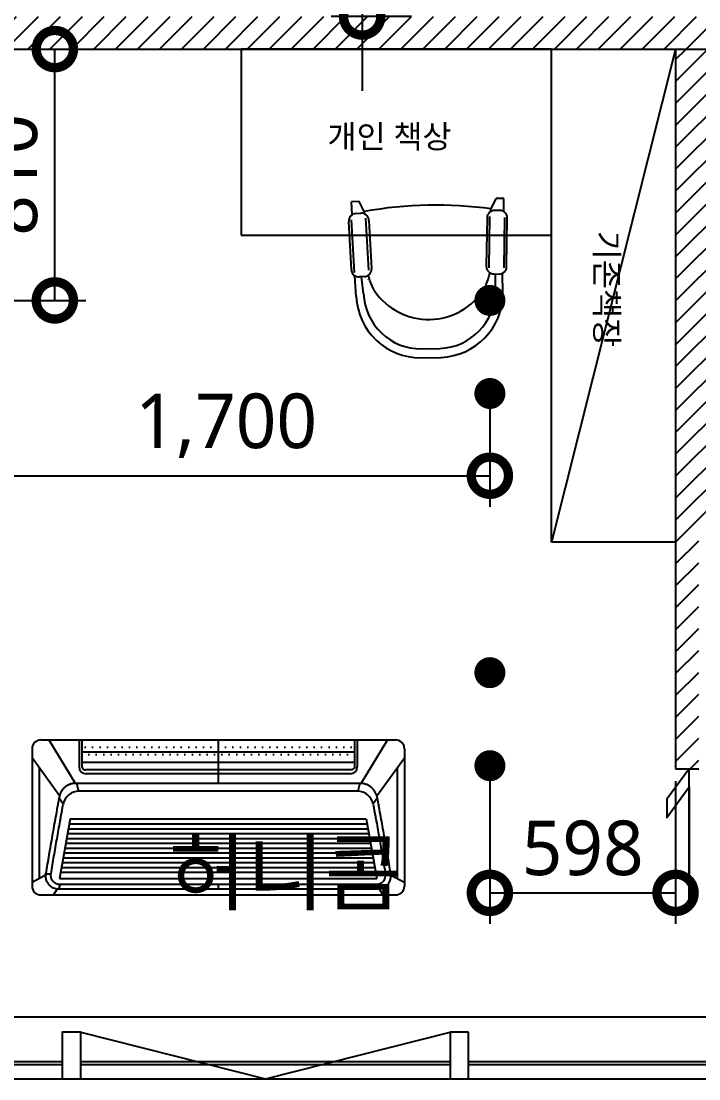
# Model space of a CAD drawing. Header units: metres. Extents: x 11578468 to 47831421, y -58341524 to -14256839.
# Drawn here: x 23751361 to 23753546, y -29045056 to -29041646 of the extents above; entities that cross this region are included whole.
import ezdxf
from ezdxf.enums import TextEntityAlignment as Align

# ---------------------------------------------------------------- set-up
doc = ezdxf.new("R2010")
doc.units = ezdxf.units.M
doc.header["$LTSCALE"] = 50
doc.header["$MEASUREMENT"] = 0
doc.layers.get('0').update_dxf_attribs({"linetype": 'CONTINUOUS'})
doc.layers.get('DEFPOINTS').update_dxf_attribs({"linetype": 'CONTINUOUS'})
doc.layers.add('002_전_다운라이트', color=40, linetype='CONTINUOUS', lineweight=9)
for name, color, linetype in [('CO-DOOR', 8, 'CONTINUOUS'), ('DVM_INDOOR', 7, 'CONTINUOUS'), ('S-DIM', 7, 'CONTINUOUS'), ('wall', 3, 'CONTINUOUS')]:
    doc.layers.add(name, color=color, linetype=linetype)
doc.styles.add('DAWIN', font='NanumSquareR.ttf')
doc.styles.add('맑은 고딕', font='malgun.ttf')
doc.dimstyles.new('80', dxfattribs={"dimscale": 80, "dimtxt": 2.2, "dimasz": 3, "dimexe": 1.25, "dimexo": 0.625, "dimtad": 1, "dimdec": 0, "dimzin": 0, "dimdsep": 46, "dimlunit": 6, "dimtxsty": 'DAWIN', "dimblk1": 'DOTSMALL', "dimblk2": 'DOTSMALL', "dimsah": 1, "dimcen": 0.001, "dimclrd": 1, "dimclre": 1, "dimclrt": 3, "dimadec": 0, "dimazin": 0, "dimtfac": 1, "dimtdec": 0, "dimtix": 1, "dimtmove": 2, "dimatfit": 3, "dimldrblk": 'DOTSMALL', "dimfxl": 1.25, "dimtolj": 1, "dimtzin": 0, "dimarcsym": 0})
pattern_1 = [(45, (35200, -25360), (-35.35533906, 35.35533906), [])]

# ---------------------------------------------------------------- blocks, each defined once
blk = doc.blocks.new('슬하_전기')
at = {"layer": 'CO-DOOR'}
h = blk.add_hatch(dxfattribs=at)
h.set_pattern_fill('_USER', color=256, scale=50, angle=45, pattern_type=0)
h.set_pattern_definition(pattern_1)
h.paths.add_polyline_path([(11570219.1, -14338431.7), (11571823.8, -14338431.7), (11571823.8, -14338326.7), (11568526.8, -14338326.7), (11568526.8, -14335206.7), (11566008.8, -14335206.7), (11566008.8, -14335311.7), (11568421.8, -14335311.7), (11568421.8, -14338326.7), (11565008.8, -14338326.7), (11565008.8, -14335311.7), (11565108.8, -14335311.7), (11565108.8, -14335206.7), (11564903.8, -14335206.7), (11564903.8, -14338531.7), (11565008.8, -14338531.7), (11565008.8, -14338431.7)])
h = blk.add_hatch(dxfattribs=at)
h.set_pattern_fill('_USER', color=256, scale=50, angle=45, pattern_type=0)
h.set_pattern_definition(pattern_1)
h.paths.add_polyline_path([(11568316.8, -14340751.7), (11568391.8, -14340751.7), (11568391.8, -14339951.7), (11568441.8, -14339951.7), (11568441.8, -14340751.7), (11568526.8, -14340751.7), (11568526.8, -14338431.7), (11568316.8, -14338431.7)])
h.paths.add_polyline_path([(11572906.8, -14340321.7), (11572426.8, -14340321.7), (11572426.8, -14341101.7), (11572906.8, -14341101.7)])
h.paths.add_polyline_path([(11572928.8, -14337282.2), (11572928.8, -14337270.2), (11578027.8, -14337270.2), (11578027.8, -14337176.2), (11572828.8, -14337176.2), (11572828.8, -14337426.2), (11572928.8, -14337426.2), (11572928.8, -14337326.2), (11578027.8, -14337326.2), (11578027.8, -14337282.2)])
for p, q in [((11565008.8, -14338431.7), (11570219.1, -14338431.7)), ((11567916.8, -14338431.7), (11566916.8, -14338431.7)), ((11566916.8, -14338431.7), (11566916.8, -14339031.7)), ((11567916.8, -14339031.7), (11567916.8, -14338431.7)), ((11567916.8, -14338431.7), (11568316.8, -14338431.7)), ((11567916.8, -14340021.2), (11567916.8, -14338431.7)), ((11568316.8, -14338432.1), (11567916.8, -14340021.6)), ((11568316.8, -14338431.7), (11568316.8, -14340751.7)), ((11568316.8, -14338431.7), (11568316.8, -14340021.2)), ((11567296.5, -14338923.2), (11567271.9, -14338923.7)), ((11567274.8, -14338965.5), (11567271.9, -14338923.7)), ((11567313.5, -14338955.6), (11567296.5, -14338923.2)), ((11567723, -14338947), (11567738.7, -14338913.9)), ((11567763.3, -14338913.4), (11567738.7, -14338913.9)), ((11567762.8, -14338955.7), (11567763.3, -14338913.4)), ((11567286.4, -14338961.8), (11567302.8, -14338960.9)), ((11567313.5, -14338955.6), (11567314.2, -14338963)), ((11567716.5, -14339136.6), (11567718.2, -14338971.9)), ((11567721.9, -14338954.9), (11567721.9, -14338947)), ((11567750.4, -14338952.2), (11567734, -14338951.9)), ((11567271.9, -14339143.1), (11567263.2, -14338987.7)), ((11567282, -14339151.5), (11567272, -14338981.9)), ((11567328.3, -14339145), (11567318.7, -14338976.4)), ((11567328.7, -14338984.1), (11567337.3, -14339139.5)), ((11567709.1, -14338976.1), (11567706.9, -14339131.8)), ((11567764.4, -14339136.5), (11567766.7, -14338974.7)), ((11567772.4, -14339132.7), (11567774.6, -14338977.1)), ((11566916.8, -14339031.7), (11567916.8, -14339031.7)), ((11567287.8, -14339229.1), (11567283.1, -14339162.4)), ((11567314.2, -14339165.4), (11567297.8, -14339166.3)), ((11567311.1, -14339220.1), (11567305, -14339165.9)), ((11567328.1, -14339166.5), (11567326.8, -14339161.2)), ((11567329.1, -14339170), (11567328.1, -14339166.5)), ((11567330.4, -14339173.8), (11567329.1, -14339170)), ((11567331.9, -14339178.1), (11567330.4, -14339173.8)), ((11567710.7, -14339179.8), (11567712.4, -14339174.8)), ((11567712.4, -14339174.8), (11567714, -14339170.1)), ((11567714, -14339170.1), (11567715.3, -14339165.8)), ((11567715.3, -14339165.8), (11567716.4, -14339161.9)), ((11567716.4, -14339161.9), (11567717.2, -14339158.4)), ((11567717.2, -14339158.4), (11567717.9, -14339155.1)), ((11567717.9, -14339155.1), (11567718.4, -14339152)), ((11567731.1, -14339156.7), (11567747.5, -14339156.9)), ((11567736.2, -14339211.3), (11567736.8, -14339156.8)), ((11567760.1, -14339219.2), (11567759.3, -14339154.1)), ((11567333.6, -14339182.7), (11567331.9, -14339178.1)), ((11567335.5, -14339187.7), (11567333.6, -14339182.7)), ((11567337.6, -14339192.7), (11567335.5, -14339187.7)), ((11567339.8, -14339197.8), (11567337.6, -14339192.7)), ((11567342.1, -14339202.6), (11567339.8, -14339197.8)), ((11567344.3, -14339207.2), (11567342.1, -14339202.6)), ((11567346.5, -14339211.2), (11567344.3, -14339207.2)), ((11567700.7, -14339203.8), (11567702.7, -14339199.7)), ((11567702.7, -14339199.7), (11567704.8, -14339195)), ((11567704.8, -14339195), (11567706.8, -14339190.1)), ((11567706.8, -14339190.1), (11567708.8, -14339185)), ((11567708.8, -14339185), (11567710.7, -14339179.8)), ((11567489.3, -14339398.4), (11567557.1, -14339397)), ((11567485.7, -14339427.2), (11567561.1, -14339425.6)), ((11568316.8, -14340021.2), (11567916.8, -14340021.2)), ((11568316.8, -14340751.7), (11568391.8, -14340751.7)), ((11557749.8, -14341551.7), (11574908.4, -14341551.7)), ((11566339.8, -14341696.7), (11565149.8, -14341696.7)), ((11567589.8, -14341696.7), (11566399.8, -14341696.7)), ((11568839.8, -14341696.7), (11567649.8, -14341696.7)), ((11566339.8, -14341706.7), (11565149.8, -14341706.7)), ((11567589.8, -14341706.7), (11566399.8, -14341706.7)), ((11568839.8, -14341706.7), (11567649.8, -14341706.7)), ((11557749.8, -14341751.7), (11574991.3, -14341751.7))]:
    blk.add_line(p, q, dxfattribs=at)
for points in [[(11568361.1, -14341180.8), (11568361.1, -14340751.7), (11568288.8, -14340850.3), (11568288.8, -14340908.6), (11568361.1, -14340810), (11568361.1, -14341180.8)], [(11566399.8, -14341601.7), (11566339.8, -14341601.7), (11566339.8, -14341751.7), (11566399.8, -14341751.7)], [(11567649.8, -14341601.7), (11567589.8, -14341601.7), (11567589.8, -14341751.7), (11567649.8, -14341751.7)]]:
    blk.add_lwpolyline(points, close=True, dxfattribs=at)
blk.add_lwpolyline([(11566399.8, -14341601.7), (11566994.8, -14341751.7), (11567589.8, -14341601.7)], dxfattribs=at)
for centre, radius, start, end in [((11567544.8, -14340222.7), 1288, 82.048, 100.3437), ((11567287.8, -14338986.4), 24.6, 93.1957, 183.196), ((11567304.1, -14338985.5), 24.6, 3.1957, 93.196), ((11567733.7, -14338976.5), 24.6, 89.1959, 179.1958), ((11567750, -14338976.7), 24.6, 359.196, 89.1961), ((11567312.8, -14339140.8), 24.6, 273.1958, 3.1962), ((11567731.5, -14339132.1), 24.6, 179.1956, 269.1959), ((11567747.8, -14339132.3), 24.6, 269.1961, 359.1961), ((11567296.5, -14339141.8), 24.6, 183.1961, 273.1956), ((11567521.2, -14339092), 211.5, 202.7947, 202.9176), ((11567521.2, -14339092), 211.5, 339.4741, 339.597), ((11567521.2, -14339092), 211.5, 214.3197, 328.072), ((11567494.4, -14339220.1), 206.8, 182.4814, 270.3577), ((11567497.1, -14339212.1), 186.1, 182.4814, 270.3577), ((11567550.1, -14339211), 186.1, 272.0339, 359.9103), ((11567553.4, -14339218.9), 206.8, 272.034, 359.9102)]:
    blk.add_arc(centre, radius, start, end, dxfattribs=at)
at = {"layer": 'CO-DOOR', "style": '맑은 고딕'}
for s, height, p in [('개인 책상', 74.67, (11567194.8, -14338676.4)), ('허니콤', 200, (11566683.7, -14340987.2))]:
    blk.add_text(s, height=height, dxfattribs=at).set_placement(p, align=Align.TOP_LEFT)
blk.add_text('기존책장', height=74.67, rotation=270, dxfattribs=at).set_placement((11568132.7, -14339017.4), align=Align.TOP_LEFT)
blk = doc.blocks.new('A$C8d63ac80')
at = {"layer": '002_전_다운라이트', "const_width": 50}
blk.add_lwpolyline([(50, 75, 1), (100, 75, 1)], format="xyb", close=True, dxfattribs=at)
blk = doc.blocks.new('_DOTSMALL')
at = {"color": 0, "linetype": 'ByBlock', "const_width": 0.5}
blk.add_lwpolyline([(-0.0625, 0, 1), (0.0625, 0, 1)], format="xyb", close=True, dxfattribs=at)
blk = doc.blocks.new('*D2707')
at = {"layer": 'DEFPOINTS', "color": 0}
for p in [(23752669.3, -29041173.1), (23752460.5, -29041630.6), (23752669.3, -29041630.6)]:
    blk.add_point(p, dxfattribs=at)
at = {"layer": 'S-DIM', "color": 1, "lineweight": -2, "ltscale": 10}
for p, q in [((23752460.5, -29040933.1), (23752460.5, -29041870.6)), ((23752619.3, -29041173.1), (23752360.5, -29041173.1)), ((23752619.3, -29041630.6), (23752360.5, -29041630.6))]:
    blk.add_line(p, q, dxfattribs=at)
at = {"layer": 'S-DIM', "color": 1, "lineweight": -2, "xscale": 240, "yscale": 240, "zscale": 240}
for p, rotation in [((23752460.5, -29041173.1), 270), ((23752460.5, -29041630.6), 90)]:
    blk.add_blockref('_DOTSMALL', p, dxfattribs=dict(at, rotation=rotation))
at = {"layer": 'S-DIM', "color": 3, "ltscale": 10, "insert": (23752316.6, -29041401.8), "char_height": 176, "attachment_point": 5, "rotation": 90, "style": 'DAWIN'}
blk.add_mtext('\\A1;458', dxfattribs=at)
blk = doc.blocks.new('*D2755')
at = {"layer": 'DEFPOINTS', "color": 0}
for p in [(23751172.3, -29041735.6), (23751470, -29041735.6), (23751172.3, -29042546)]:
    blk.add_point(p, dxfattribs=at)
at = {"layer": 'S-DIM', "color": 1, "lineweight": -2, "ltscale": 10}
for p, q in [((23751222.3, -29041735.6), (23751570, -29041735.6)), ((23751470, -29042546), (23751470, -29041735.6)), ((23751222.3, -29042546), (23751570, -29042546))]:
    blk.add_line(p, q, dxfattribs=at)
at = {"layer": 'S-DIM', "color": 1, "lineweight": -2, "xscale": 240, "yscale": 240, "zscale": 240}
for p, rotation in [((23751470, -29041735.6), 90), ((23751470, -29042546), 270)]:
    blk.add_blockref('_DOTSMALL', p, dxfattribs=dict(at, rotation=rotation))
at = {"layer": 'S-DIM', "color": 3, "ltscale": 10, "insert": (23751326.1, -29042140.8), "char_height": 176, "attachment_point": 5, "rotation": 90, "style": 'DAWIN'}
blk.add_mtext('\\A1;810', dxfattribs=at)
blk = doc.blocks.new('*D2756')
at = {"layer": 'DEFPOINTS', "color": 0}
for p in [(23751172.3, -29042846), (23752872.3, -29042846), (23752872.3, -29043111.1)]:
    blk.add_point(p, dxfattribs=at)
at = {"layer": 'S-DIM', "color": 1, "lineweight": -2, "ltscale": 10}
for p, q in [((23751172.3, -29042896), (23751172.3, -29043211.1)), ((23752872.3, -29042896), (23752872.3, -29043211.1)), ((23751172.3, -29043111.1), (23752872.3, -29043111.1))]:
    blk.add_line(p, q, dxfattribs=at)
at = {"layer": 'S-DIM', "color": 1, "lineweight": -2, "xscale": 240, "yscale": 240, "zscale": 240, "rotation": 180}
blk.add_blockref('_DOTSMALL', (23751172.3, -29043111.1), dxfattribs=at)
at = {"layer": 'S-DIM', "color": 1, "lineweight": -2, "xscale": 240, "yscale": 240, "zscale": 240}
blk.add_blockref('_DOTSMALL', (23752872.3, -29043111.1), dxfattribs=at)
at = {"layer": 'S-DIM', "color": 3, "ltscale": 10, "insert": (23752022.3, -29042950.1), "char_height": 176, "attachment_point": 5, "style": 'DAWIN'}
blk.add_mtext('\\A1;1,700', dxfattribs=at)
blk = doc.blocks.new('*D2759')
at = {"layer": 'DEFPOINTS', "color": 0}
for p in [(23752872.3, -29044046), (23753470.8, -29044046), (23753470.8, -29044456)]:
    blk.add_point(p, dxfattribs=at)
at = {"layer": 'S-DIM', "color": 1, "lineweight": -2, "ltscale": 10}
for p, q in [((23752872.3, -29044096), (23752872.3, -29044556)), ((23753470.8, -29044096), (23753470.8, -29044556)), ((23752872.3, -29044456), (23753470.8, -29044456))]:
    blk.add_line(p, q, dxfattribs=at)
at = {"layer": 'S-DIM', "color": 1, "lineweight": -2, "xscale": 240, "yscale": 240, "zscale": 240, "rotation": 180}
blk.add_blockref('_DOTSMALL', (23752872.3, -29044456), dxfattribs=at)
at = {"layer": 'S-DIM', "color": 1, "lineweight": -2, "xscale": 240, "yscale": 240, "zscale": 240}
blk.add_blockref('_DOTSMALL', (23753470.8, -29044456), dxfattribs=at)
at = {"layer": 'S-DIM', "color": 3, "ltscale": 10, "insert": (23753171.5, -29044312.1), "char_height": 176, "attachment_point": 5, "style": 'DAWIN'}
blk.add_mtext('\\A1;598', dxfattribs=at)

msp = doc.modelspace()

# ---------------------------------------------------------------- hatches: boundary and pattern name
at = {"layer": 'DVM_INDOOR'}
h = msp.add_hatch(dxfattribs=at)
h.set_pattern_fill('DOTS', color=0, scale=15)
h.set_pattern_definition([(0, (23751996.576, -29044462.816), (11.90625, 23.8125), [0, -23.8125])])
h.paths.add_polyline_path([(23752424.3, -29044059.7, 0.414214), (23752436.3, -29044047.7), (23752436.3, -29044035.9), (23751556.8, -29044035.9), (23751556.8, -29044047.7, 0.414214), (23751568.8, -29044059.7)])
h.paths.add_polyline_path([(23751556.8, -29044001.1), (23751556.8, -29044035.9), (23752436.3, -29044035.9), (23752436.3, -29044001.1)])
h.paths.add_polyline_path([(23751556.8, -29043962.7), (23751556.8, -29044001.1), (23752436.3, -29044001.1), (23752436.3, -29043962.7)])

# ---------------------------------------------------------------- linework, layer by layer
at = {"layer": 'DVM_INDOOR', "color": 0}
for p, q in [((23751425.1, -29043962.7), (23752568.1, -29043962.7)), ((23751451.1, -29043962.7), (23751535.5, -29044102.8)), ((23751548.1, -29043962.7), (23751548.1, -29044049.1)), ((23751996.6, -29043963.3), (23751996.6, -29044102.8)), ((23752445, -29043962.7), (23752445, -29044049.1)), ((23752542.1, -29043962.7), (23752457.6, -29044102.8)), ((23751396.6, -29043991.2), (23751396.6, -29044434.2)), ((23751556.9, -29044001.1), (23752436.3, -29044001.1)), ((23752596.6, -29043991.2), (23752596.6, -29044434.2)), ((23751485, -29044143.3), (23751396.6, -29044020.2)), ((23752436.3, -29044035.9), (23751556.8, -29044035.9)), ((23752508.1, -29044143.3), (23752596.6, -29044020.2)), ((23751419.8, -29044052.7), (23751419.8, -29044409.9)), ((23752422, -29044072.1), (23751570.9, -29044072.1)), ((23752573.4, -29044052.7), (23752573.4, -29044409.9)), ((23751535.5, -29044102.8), (23752457.4, -29044102.8)), ((23751539.9, -29044102.8), (23751546.7, -29044128)), ((23752453.3, -29044102.8), (23752446.4, -29044128)), ((23752445, -29044128), (23751548.1, -29044128)), ((23751483.5, -29044149.5), (23751497.3, -29044168.9)), ((23752509.6, -29044149.5), (23752495.9, -29044168.9)), ((23751519.7, -29044217), (23751485.4, -29044409.3)), ((23751516.8, -29044233.4), (23752476.4, -29044233.4)), ((23751519.7, -29044217), (23752473.4, -29044217)), ((23752473.4, -29044217), (23752507.7, -29044409.3)), ((23751511.2, -29044264.8), (23752482, -29044264.8)), ((23751514, -29044249.2), (23752479.2, -29044249.2)), ((23751502.9, -29044311.4), (23752490.3, -29044311.4)), ((23751505.7, -29044295.8), (23752487.5, -29044295.8)), ((23751508.4, -29044280.4), (23752484.8, -29044280.4)), ((23751497.3, -29044342.6), (23752495.8, -29044342.6)), ((23751500.1, -29044327), (23752493.1, -29044327)), ((23751491.8, -29044373.8), (23752501.4, -29044373.8)), ((23751494.5, -29044358.4), (23752498.7, -29044358.4)), ((23751439.9, -29044399.3), (23751396.6, -29044422.1)), ((23751440.4, -29044394.3), (23751457.7, -29044394.3)), ((23751485.4, -29044409.3), (23752507.7, -29044409.3)), ((23751489, -29044389.4), (23752504.2, -29044389.4)), ((23752535.5, -29044394.3), (23752552.7, -29044394.3)), ((23752553.3, -29044399.3), (23752596.6, -29044422)), ((23751478, -29044443), (23751465.7, -29044462.7)), ((23751487.4, -29044429.4), (23751482, -29044443.2)), ((23751482, -29044443.2), (23752511.2, -29044443.2)), ((23752505.7, -29044429.4), (23751487.4, -29044429.4)), ((23751996.6, -29044429.4), (23751996.6, -29044443.2)), ((23752505.7, -29044429.4), (23752511.2, -29044443.2)), ((23752515.2, -29044443), (23752527.5, -29044462.7)), ((23751425.1, -29044462.7), (23752568.1, -29044462.7))]:
    msp.add_line(p, q, dxfattribs=at)
for points in [[(23751556.8, -29043962.7), (23751556.8, -29044047.7, 0.414214), (23751568.8, -29044059.7)], [(23752436.3, -29043962.7), (23752436.3, -29044047.7, -0.414214), (23752424.3, -29044059.7), (23751568.7, -29044059.7)]]:
    msp.add_lwpolyline(points, format="xyb", dxfattribs=at)
for centre, radius, start, end in [((23751425.1, -29043991.2), 28.5, 89.9991, 180), ((23752568.1, -29043991.2), 28.5, 0, 89.9991), ((23751571.1, -29044049.1), 23, 180, 270), ((23752422, -29044049.1), 23, 270, 0), ((23751548.1, -29044180), 52, 90, 169.5496), ((23752445, -29044180), 52, 10.4498, 90), ((23751425.1, -29044434.2), 28.5, 179.9972, 269.9829), ((23752568.1, -29044434.2), 28.5, 269.9829, 359.9972)]:
    msp.add_arc(centre, radius, start, end, dxfattribs=at)
for points, knots in [([(23751535.5, -29044102.8), (23751535.5, -29044102.8), (23751535.4, -29044102.8), (23751535.3, -29044102.8), (23751535.2, -29044102.9), (23751535.1, -29044102.9), (23751534.9, -29044102.9), (23751534.8, -29044102.9), (23751534.7, -29044102.9), (23751534.6, -29044102.9), (23751534.4, -29044102.9), (23751534.3, -29044102.9), (23751534.2, -29044102.9), (23751534.1, -29044102.9), (23751533.9, -29044102.9), (23751533.8, -29044102.9), (23751533.7, -29044102.9), (23751533.6, -29044102.9), (23751533.5, -29044102.9), (23751533.3, -29044102.9), (23751533.2, -29044102.9), (23751533.1, -29044103), (23751533, -29044103), (23751532.8, -29044103), (23751532.7, -29044103), (23751532.6, -29044103), (23751532.5, -29044103), (23751532.4, -29044103), (23751532.2, -29044103), (23751532.1, -29044103), (23751532, -29044103), (23751531.9, -29044103.1), (23751531.7, -29044103.1), (23751531.6, -29044103.1), (23751531.5, -29044103.1), (23751531.4, -29044103.1), (23751531.3, -29044103.1), (23751531.1, -29044103.1), (23751531, -29044103.1), (23751530.9, -29044103.2), (23751530.8, -29044103.2), (23751530.3, -29044103.2), (23751529.5, -29044103.3), (23751528.5, -29044103.5), (23751527.6, -29044103.6), (23751527.1, -29044103.7), (23751526.8, -29044103.8), (23751526.7, -29044103.8), (23751526.7, -29044103.8), (23751526.6, -29044103.8), (23751526.4, -29044103.8), (23751526.3, -29044103.9), (23751525.8, -29044103.9), (23751525.2, -29044104.1), (23751524.3, -29044104.3), (23751523.5, -29044104.5), (23751522.9, -29044104.6), (23751522.4, -29044104.8), (23751522, -29044104.9), (23751521.6, -29044105), (23751521.2, -29044105.1), (23751520.8, -29044105.2), (23751520.5, -29044105.3), (23751520.4, -29044105.4), (23751520.3, -29044105.4), (23751520.2, -29044105.4), (23751520.1, -29044105.4), (23751520, -29044105.5), (23751519.7, -29044105.6), (23751519.3, -29044105.7), (23751519, -29044105.8), (23751518.7, -29044105.9), (23751518.5, -29044106), (23751518.4, -29044106), (23751518.3, -29044106.1), (23751518.1, -29044106.1), (23751517.9, -29044106.2), (23751517.6, -29044106.3), (23751517.1, -29044106.5), (23751516.4, -29044106.8), (23751515.8, -29044107), (23751515.3, -29044107.3), (23751514.8, -29044107.5), (23751514.5, -29044107.6), (23751514.2, -29044107.7), (23751514, -29044107.8), (23751513.8, -29044107.9), (23751513.6, -29044108), (23751513.4, -29044108.1), (23751513.2, -29044108.2), (23751513, -29044108.3), (23751512.8, -29044108.4), (23751512.5, -29044108.6), (23751512.3, -29044108.7), (23751512.1, -29044108.8), (23751511.8, -29044108.9), (23751511.5, -29044109.1), (23751511.2, -29044109.2), (23751510.9, -29044109.4), (23751510.5, -29044109.6), (23751510.2, -29044109.8), (23751509.9, -29044110), (23751509.6, -29044110.2), (23751509.1, -29044110.5), (23751508.5, -29044110.8), (23751508, -29044111.1), (23751507.5, -29044111.4), (23751507.1, -29044111.7), (23751506.7, -29044112), (23751506.3, -29044112.2), (23751506.1, -29044112.4), (23751505.8, -29044112.6), (23751505.6, -29044112.7), (23751505.3, -29044112.9), (23751505, -29044113.2), (23751504.6, -29044113.5), (23751504.3, -29044113.7), (23751504.1, -29044113.9), (23751503.9, -29044114), (23751503.7, -29044114.1), (23751503.6, -29044114.2), (23751503.6, -29044114.3), (23751503.6, -29044114.3), (23751503.5, -29044114.3), (23751503.5, -29044114.4), (23751503.4, -29044114.4), (23751503.4, -29044114.4), (23751503.4, -29044114.4), (23751503.4, -29044114.4), (23751503.4, -29044114.4), (23751503.4, -29044114.4), (23751503.4, -29044114.4), (23751503.4, -29044114.4), (23751503.4, -29044114.4), (23751503.4, -29044114.4), (23751503.4, -29044114.4), (23751503.4, -29044114.4), (23751503.4, -29044114.4), (23751503.4, -29044114.4), (23751503.4, -29044114.4), (23751503.4, -29044114.5), (23751503.4, -29044114.5), (23751503.4, -29044114.5), (23751503.4, -29044114.5), (23751503.4, -29044114.5), (23751503.4, -29044114.5), (23751503.4, -29044114.5), (23751503.4, -29044114.5), (23751503.4, -29044114.5), (23751503.4, -29044114.5), (23751503.4, -29044114.5), (23751503.4, -29044114.5), (23751503.4, -29044114.5), (23751503.4, -29044114.5), (23751503.4, -29044114.5), (23751503.4, -29044114.5), (23751503.4, -29044114.5), (23751503.4, -29044114.5), (23751503.4, -29044114.5), (23751503.4, -29044114.5), (23751503.4, -29044114.5), (23751503.4, -29044114.5), (23751503.4, -29044114.5), (23751503.4, -29044114.5), (23751503.4, -29044114.5), (23751503.4, -29044114.5), (23751503.4, -29044114.5), (23751503.4, -29044114.5), (23751503.4, -29044114.5), (23751503.4, -29044114.5), (23751503.4, -29044114.5), (23751503.4, -29044114.5), (23751503.4, -29044114.5), (23751503.4, -29044114.5), (23751503.4, -29044114.5), (23751503.4, -29044114.5), (23751503.4, -29044114.5), (23751503.4, -29044114.5), (23751503.3, -29044114.5), (23751503.3, -29044114.5), (23751503.3, -29044114.5), (23751503.3, -29044114.5), (23751503.3, -29044114.5), (23751503.2, -29044114.6), (23751503.1, -29044114.6), (23751503.1, -29044114.7), (23751503, -29044114.7), (23751503, -29044114.8), (23751502.9, -29044114.8), (23751502.8, -29044114.9), (23751502.6, -29044115), (23751502.5, -29044115.1), (23751502.4, -29044115.2), (23751502.3, -29044115.3), (23751502.2, -29044115.4), (23751502, -29044115.5), (23751501.9, -29044115.6), (23751501.8, -29044115.8), (23751501.7, -29044115.9), (23751501.6, -29044116), (23751501.4, -29044116.1), (23751501.3, -29044116.2), (23751501.2, -29044116.3), (23751501.1, -29044116.4), (23751501, -29044116.5), (23751500.8, -29044116.6), (23751500.7, -29044116.7), (23751500.6, -29044116.8), (23751500.5, -29044116.9), (23751500.4, -29044117), (23751500.3, -29044117.1), (23751500.1, -29044117.2), (23751500, -29044117.4), (23751499.9, -29044117.5), (23751499.8, -29044117.6), (23751499.7, -29044117.7), (23751499.6, -29044117.8), (23751499.4, -29044117.9), (23751499.3, -29044118), (23751499.2, -29044118.1), (23751499.1, -29044118.2), (23751499, -29044118.4), (23751498.9, -29044118.5), (23751498.8, -29044118.6), (23751498.7, -29044118.7), (23751498.5, -29044118.8), (23751498.4, -29044118.9), (23751498.3, -29044119), (23751498.2, -29044119.2), (23751498.1, -29044119.3), (23751498, -29044119.4), (23751497.9, -29044119.5), (23751497.8, -29044119.6), (23751497.7, -29044119.7), (23751497.6, -29044119.8), (23751497.5, -29044120), (23751497.3, -29044120.1), (23751497.2, -29044120.2), (23751497.1, -29044120.3), (23751497, -29044120.4), (23751496.9, -29044120.6), (23751496.8, -29044120.7), (23751496.7, -29044120.8), (23751496.6, -29044120.9), (23751496.5, -29044121), (23751496.4, -29044121.2), (23751496.3, -29044121.3), (23751496.2, -29044121.4), (23751496.1, -29044121.5), (23751496, -29044121.6), (23751495.9, -29044121.8), (23751495.8, -29044121.9), (23751495.6, -29044122.1), (23751495.5, -29044122.2), (23751495.4, -29044122.4), (23751495.3, -29044122.5), (23751495.2, -29044122.6), (23751495.1, -29044122.7), (23751495, -29044122.9), (23751494.9, -29044123), (23751494.7, -29044123.2), (23751494.6, -29044123.4), (23751494.4, -29044123.6), (23751494.3, -29044123.7), (23751494.2, -29044123.9), (23751494, -29044124.1), (23751493.9, -29044124.3), (23751493.7, -29044124.5), (23751493.6, -29044124.7), (23751493.4, -29044124.9), (23751493.3, -29044125.1), (23751493.2, -29044125.2), (23751493.1, -29044125.3), (23751493.1, -29044125.4), (23751493.1, -29044125.4), (23751493.1, -29044125.4), (23751493, -29044125.5), (23751493, -29044125.5), (23751493, -29044125.5), (23751493, -29044125.6), (23751493, -29044125.6), (23751493, -29044125.6), (23751493, -29044125.6), (23751493, -29044125.6), (23751493, -29044125.6), (23751493, -29044125.6), (23751493, -29044125.6), (23751493, -29044125.6), (23751493, -29044125.6), (23751493, -29044125.6), (23751493, -29044125.6), (23751493, -29044125.6), (23751493, -29044125.6), (23751493, -29044125.6), (23751493, -29044125.6), (23751493, -29044125.6), (23751493, -29044125.6), (23751493, -29044125.6), (23751493, -29044125.6), (23751493, -29044125.6), (23751493, -29044125.6), (23751493, -29044125.6), (23751493, -29044125.6), (23751493, -29044125.6), (23751493, -29044125.6), (23751493, -29044125.6), (23751492.9, -29044125.6), (23751492.9, -29044125.6), (23751492.9, -29044125.6), (23751492.9, -29044125.6), (23751492.9, -29044125.6), (23751492.9, -29044125.6), (23751492.9, -29044125.6), (23751492.9, -29044125.6), (23751492.9, -29044125.6), (23751492.9, -29044125.7), (23751492.9, -29044125.7), (23751492.8, -29044125.8), (23751492.7, -29044125.9), (23751492.7, -29044126), (23751492.6, -29044126.1), (23751492.5, -29044126.3), (23751492.4, -29044126.4), (23751492.3, -29044126.5), (23751492.2, -29044126.6), (23751492.2, -29044126.8), (23751492.1, -29044126.9), (23751492, -29044127), (23751491.9, -29044127.1), (23751491.9, -29044127.2), (23751491.8, -29044127.3), (23751491.6, -29044127.6), (23751491.4, -29044128.1), (23751491, -29044128.7), (23751490.6, -29044129.4), (23751490.2, -29044130), (23751490, -29044130.4), (23751489.9, -29044130.6), (23751489.9, -29044130.7), (23751489.8, -29044130.7), (23751489.8, -29044130.8), (23751489.8, -29044130.9), (23751489.7, -29044131), (23751489.6, -29044131.2), (23751489.4, -29044131.5), (23751489.3, -29044131.8), (23751489.1, -29044132.1), (23751488.9, -29044132.5), (23751488.8, -29044132.8), (23751488.6, -29044133.1), (23751488.5, -29044133.4), (23751488.4, -29044133.6), (23751488.3, -29044133.8), (23751488.3, -29044133.9), (23751488.2, -29044134), (23751488.2, -29044134.2), (23751488, -29044134.4), (23751487.8, -29044134.9), (23751487.6, -29044135.4), (23751487.4, -29044135.9), (23751487.2, -29044136.4), (23751487.1, -29044136.8), (23751487, -29044137.1), (23751486.9, -29044137.3), (23751486.8, -29044137.5), (23751486.8, -29044137.6), (23751486.7, -29044137.8), (23751486.6, -29044138.1), (23751486.5, -29044138.3), (23751486.5, -29044138.4), (23751486.4, -29044138.6), (23751486.4, -29044138.7), (23751486.3, -29044138.8), (23751486.3, -29044139), (23751486.2, -29044139.1), (23751486.2, -29044139.3), (23751486.1, -29044139.4), (23751486.1, -29044139.6), (23751486.1, -29044139.7), (23751486, -29044139.9), (23751485.9, -29044140), (23751485.9, -29044140.2), (23751485.8, -29044140.4), (23751485.8, -29044140.5), (23751485.7, -29044140.7), (23751485.7, -29044140.9), (23751485.6, -29044141.1), (23751485.6, -29044141.3), (23751485.5, -29044141.5), (23751485.5, -29044141.7), (23751485.4, -29044141.9), (23751485.4, -29044142.1), (23751485.3, -29044142.3), (23751485.3, -29044142.5), (23751485.2, -29044142.7), (23751485.1, -29044142.9), (23751485.1, -29044143.1), (23751485.1, -29044143.3), (23751485, -29044143.3)], [0, 0, 0, 0, 0.001765, 0.003529, 0.005294, 0.007059, 0.008823, 0.010588, 0.012352, 0.014116, 0.015881, 0.017645, 0.019409, 0.021173, 0.022937, 0.024702, 0.026466, 0.028229, 0.029993, 0.031757, 0.033521, 0.035285, 0.037049, 0.038812, 0.040576, 0.042339, 0.044103, 0.045866, 0.04763, 0.049393, 0.051156, 0.05292, 0.054683, 0.056446, 0.058209, 0.059972, 0.061735, 0.063498, 0.065261, 0.067024, 0.068787, 0.07055, 0.088059, 0.10292, 0.115137, 0.124712, 0.126163, 0.127325, 0.1283, 0.12944, 0.131236, 0.133687, 0.136794, 0.151003, 0.163408, 0.174911, 0.186415, 0.19159, 0.197106, 0.202964, 0.209163, 0.215479, 0.219883, 0.221884, 0.22343, 0.224162, 0.225102, 0.227168, 0.231141, 0.237019, 0.24311, 0.247247, 0.24943, 0.251369, 0.252721, 0.254965, 0.258103, 0.262133, 0.271962, 0.28166, 0.291227, 0.300577, 0.307976, 0.312744, 0.315759, 0.320727, 0.323148, 0.325851, 0.328835, 0.332101, 0.335648, 0.339476, 0.343585, 0.347976, 0.34952, 0.354132, 0.360503, 0.364934, 0.3672, 0.375692, 0.383432, 0.384919, 0.389345, 0.400385, 0.40996, 0.418507, 0.426067, 0.432913, 0.441712, 0.447274, 0.451798, 0.455285, 0.458528, 0.464582, 0.469833, 0.478168, 0.484251, 0.486843, 0.490174, 0.493625, 0.495107, 0.495342, 0.496042, 0.496945, 0.497789, 0.498575, 0.499303, 0.499369, 0.499564, 0.499758, 0.499824, 0.499828, 0.499832, 0.499836, 0.49984, 0.499843, 0.499846, 0.499849, 0.499852, 0.499854, 0.499857, 0.49986, 0.499863, 0.499866, 0.499869, 0.499872, 0.499875, 0.499878, 0.499881, 0.499883, 0.499886, 0.499889, 0.499892, 0.499895, 0.499898, 0.499901, 0.499904, 0.499907, 0.499909, 0.499912, 0.499915, 0.499918, 0.499921, 0.499924, 0.499927, 0.49993, 0.499933, 0.499936, 0.499938, 0.499941, 0.499944, 0.499947, 0.49995, 0.499953, 0.499956, 0.499959, 0.499961, 0.499996, 0.500092, 0.500252, 0.500475, 0.500762, 0.501113, 0.502574, 0.503909, 0.505116, 0.50626, 0.507404, 0.508548, 0.510836, 0.513123, 0.515411, 0.517699, 0.519986, 0.522274, 0.524561, 0.526848, 0.529136, 0.531423, 0.53371, 0.535997, 0.538283, 0.54057, 0.542857, 0.545143, 0.54743, 0.549716, 0.552003, 0.554289, 0.556575, 0.558861, 0.561147, 0.563433, 0.565719, 0.568004, 0.57029, 0.572575, 0.574861, 0.577146, 0.579431, 0.581716, 0.584001, 0.586286, 0.588571, 0.590856, 0.59314, 0.595425, 0.597709, 0.599994, 0.602278, 0.604562, 0.606846, 0.60913, 0.611414, 0.613697, 0.615981, 0.618264, 0.620547, 0.622831, 0.625114, 0.627397, 0.62968, 0.631963, 0.634245, 0.636528, 0.63881, 0.641092, 0.643375, 0.645657, 0.647939, 0.65022, 0.652502, 0.655924, 0.659347, 0.661628, 0.663909, 0.66619, 0.668471, 0.670751, 0.673032, 0.676452, 0.679873, 0.683293, 0.686713, 0.690132, 0.693551, 0.69697, 0.700388, 0.703806, 0.707224, 0.710641, 0.714058, 0.714644, 0.715261, 0.71591, 0.716591, 0.717303, 0.718046, 0.718679, 0.719061, 0.719192, 0.719206, 0.719223, 0.719241, 0.719259, 0.719276, 0.719294, 0.719312, 0.719329, 0.719347, 0.719365, 0.719382, 0.7194, 0.719418, 0.719436, 0.719453, 0.719471, 0.719489, 0.719506, 0.719524, 0.719542, 0.719559, 0.719577, 0.719595, 0.719612, 0.71963, 0.719648, 0.719665, 0.719683, 0.719701, 0.719718, 0.719735, 0.719749, 0.719791, 0.719989, 0.720573, 0.721543, 0.722899, 0.724641, 0.72677, 0.729069, 0.73132, 0.733522, 0.735676, 0.737782, 0.739839, 0.741848, 0.743808, 0.74572, 0.747584, 0.749399, 0.751166, 0.761606, 0.772047, 0.783331, 0.796306, 0.801854, 0.804022, 0.805127, 0.806011, 0.806392, 0.80762, 0.810133, 0.813931, 0.81881, 0.823809, 0.828807, 0.833806, 0.838804, 0.843801, 0.848798, 0.852287, 0.855003, 0.856944, 0.858113, 0.859639, 0.864676, 0.87128, 0.879454, 0.889196, 0.896415, 0.902323, 0.906921, 0.909055, 0.911516, 0.914305, 0.917422, 0.920866, 0.924638, 0.926547, 0.928505, 0.930513, 0.93257, 0.934676, 0.936831, 0.939035, 0.941289, 0.943592, 0.945944, 0.948345, 0.950796, 0.953296, 0.955845, 0.958443, 0.961091, 0.963788, 0.966534, 0.96933, 0.972175, 0.975069, 0.978013, 0.981006, 0.984048, 0.98714, 0.990281, 0.993471, 0.996711, 1, 1, 1, 1]), ([(23752508.1, -29044143.3), (23752508, -29044143), (23752507.7, -29044141.8), (23752506.2, -29044137.6), (23752503, -29044130.8), (23752498.2, -29044124.1), (23752493.7, -29044119.2), (23752490, -29044115.9), (23752486, -29044112.8), (23752480.4, -29044109.3), (23752474.4, -29044106.5), (23752468.1, -29044104.5), (23752464, -29044103.6), (23752460.8, -29044103.1), (23752458.8, -29044102.9), (23752457.7, -29044102.9), (23752457.4, -29044102.8)], [0, 0, 0, 0, 0.016085, 0.052074, 0.196028, 0.339981, 0.411958, 0.483935, 0.555912, 0.627889, 0.771843, 0.84382, 0.915797, 0.951785, 0.987774, 1, 1, 1, 1]), ([(23751483.5, -29044149.5), (23751483.1, -29044152), (23751482.1, -29044157.1), (23751480.2, -29044167.3), (23751477, -29044185.1), (23751472.3, -29044210.6), (23751466.8, -29044241.2), (23751461.4, -29044271.8), (23751456.1, -29044302.4), (23751450.8, -29044333), (23751445.6, -29044363.6), (23751442.1, -29044384.1), (23751440.4, -29044394.3)], [0, 0, 0, 0, 0.03125, 0.0625, 0.125, 0.25, 0.375, 0.5, 0.625, 0.75, 0.875, 1, 1, 1, 1]), ([(23751485, -29044143.3), (23751484.9, -29044143.8), (23751484.3, -29044145.8), (23751483.8, -29044147.9), (23751483.5, -29044149.5)], [0, 0, 0, 0, 0.216622, 1, 1, 1, 1]), ([(23752509.6, -29044149.5), (23752509.3, -29044147.9), (23752508.8, -29044145.8), (23752508.2, -29044143.8), (23752508.1, -29044143.3)], [0, 0, 0, 0, 0.783378, 1, 1, 1, 1]), ([(23752537.2, -29044302.9), (23752537.1, -29044302.7), (23752535.3, -29044292.4), (23752531.7, -29044271.8), (23752526.3, -29044241.2), (23752520.8, -29044210.6), (23752516.2, -29044185.1), (23752512.9, -29044167.3), (23752511, -29044157.1), (23752510.1, -29044152), (23752509.6, -29044149.5)], [0, 0, 0, 0, 0.002953, 0.202362, 0.401772, 0.601181, 0.800591, 0.900295, 0.950148, 1, 1, 1, 1]), ([(23751457.7, -29044394.3), (23751459.2, -29044384.9), (23751462.4, -29044366.1), (23751467.2, -29044337.9), (23751472.1, -29044309.7), (23751477, -29044281.5), (23751482, -29044253.4), (23751486.3, -29044229.4), (23751488.9, -29044214.8), (23751489.8, -29044209.7)], [0, 0, 0, 0, 0.152619, 0.305238, 0.457857, 0.610476, 0.763096, 0.915715, 1, 1, 1, 1]), ([(23752503.3, -29044209.7), (23752504.3, -29044214.8), (23752506.9, -29044229.4), (23752511.2, -29044253.4), (23752516.2, -29044281.5), (23752521.1, -29044309.7), (23752526, -29044337.9), (23752530.8, -29044366.1), (23752533.9, -29044384.9), (23752535.5, -29044394.3)], [0, 0, 0, 0, 0.084285, 0.236904, 0.389524, 0.542143, 0.694762, 0.847381, 1, 1, 1, 1]), ([(23752552.7, -29044394.3), (23752551, -29044384.1), (23752547.6, -29044363.6), (23752542.4, -29044333.2), (23752538.9, -29044312.9), (23752537.2, -29044302.9)], [0, 0, 0, 0, 0.334987, 0.669974, 1, 1, 1, 1]), ([(23751439.9, -29044399.3), (23751439.9, -29044399.9), (23751439.8, -29044401.3), (23751439.9, -29044404.1), (23751440.3, -29044407.9), (23751441.4, -29044413.3), (23751442.8, -29044416.9), (23751443.8, -29044419.1)], [0, 0, 0, 0, 0.087094, 0.199709, 0.42494, 0.65017, 1, 1, 1, 1]), ([(23751440.4, -29044394.3), (23751440.2, -29044395.8), (23751440, -29044397.5), (23751439.9, -29044399.2), (23751439.9, -29044399.3)], [0, 0, 0, 0, 0.898221, 1, 1, 1, 1]), ([(23751461, -29044413.8), (23751460.9, -29044413.7), (23751459.8, -29044411.6), (23751458.5, -29044408.3), (23751457.6, -29044404), (23751457.3, -29044401.3), (23751457.2, -29044399.1), (23751457.3, -29044397), (23751457.5, -29044395.3), (23751457.7, -29044394.3)], [0, 0, 0, 0, 0.029129, 0.352752, 0.514564, 0.676376, 0.757282, 0.838188, 1, 1, 1, 1]), ([(23751487.4, -29044429.4), (23751486.9, -29044429.4), (23751485.8, -29044429.4), (23751484.1, -29044429.2), (23751482.5, -29044429), (23751479.3, -29044428.4), (23751475.7, -29044427.2), (23751472.3, -29044425.4), (23751470.4, -29044424.2), (23751469.1, -29044423.2), (23751467.8, -29044422.2), (23751466.6, -29044421.1), (23751465.7, -29044420.1), (23751464.9, -29044419.3), (23751464.4, -29044418.7), (23751463.9, -29044418.1), (23751463.2, -29044417.2), (23751462.2, -29044415.8), (23751461.4, -29044414.6), (23751461, -29044413.8)], [0, 0, 0, 0, 0.050917, 0.101833, 0.15275, 0.203666, 0.407333, 0.509166, 0.560082, 0.610999, 0.661916, 0.712832, 0.763749, 0.789207, 0.814665, 0.840124, 0.865582, 0.916498, 1, 1, 1, 1]), ([(23752532.1, -29044413.8), (23752531.7, -29044414.6), (23752531, -29044415.8), (23752530, -29044417.2), (23752529.3, -29044418.1), (23752528.8, -29044418.7), (23752528.2, -29044419.3), (23752527.5, -29044420.1), (23752526.5, -29044421.1), (23752525.3, -29044422.2), (23752524, -29044423.2), (23752522.7, -29044424.2), (23752520.9, -29044425.4), (23752517.5, -29044427.2), (23752513.9, -29044428.4), (23752510.6, -29044429), (23752509, -29044429.2), (23752507.4, -29044429.4), (23752506.3, -29044429.4), (23752505.7, -29044429.4)], [0, 0, 0, 0, 0.083502, 0.134418, 0.159876, 0.185335, 0.210793, 0.236251, 0.287168, 0.338084, 0.389001, 0.439918, 0.490834, 0.592667, 0.796334, 0.84725, 0.898167, 0.949083, 1, 1, 1, 1]), ([(23752532.1, -29044413.8), (23752532.2, -29044413.7), (23752533.4, -29044411.6), (23752534.7, -29044408.3), (23752535.6, -29044404), (23752535.9, -29044401.3), (23752535.9, -29044399.1), (23752535.9, -29044397), (23752535.7, -29044395.3), (23752535.5, -29044394.3)], [0, 0, 0, 0, 0.029129, 0.352752, 0.514564, 0.676376, 0.757282, 0.838188, 1, 1, 1, 1]), ([(23752549.4, -29044419.1), (23752550.4, -29044416.9), (23752551.7, -29044413.3), (23752552.9, -29044407.9), (23752553.3, -29044404.1), (23752553.3, -29044401.3), (23752553.3, -29044399.9), (23752553.3, -29044399.3)], [0, 0, 0, 0, 0.34983, 0.57506, 0.800291, 0.912906, 1, 1, 1, 1]), ([(23752553.3, -29044399.3), (23752553.3, -29044399.2), (23752553.2, -29044397.5), (23752553, -29044395.8), (23752552.7, -29044394.3)], [0, 0, 0, 0, 0.101779, 1, 1, 1, 1]), ([(23751443.8, -29044419.1), (23751444, -29044419.7), (23751445, -29044421.7), (23751446.6, -29044424.2), (23751448.1, -29044426.4), (23751449, -29044427.6), (23751449.8, -29044428.5), (23751450.5, -29044429.3), (23751451.6, -29044430.4), (23751452.9, -29044431.8), (23751454.6, -29044433.3), (23751456.4, -29044434.7), (23751458.2, -29044436.1), (23751460.8, -29044437.7), (23751465.5, -29044440.2), (23751470.6, -29044441.9), (23751475.1, -29044442.7), (23751476.8, -29044442.9), (23751477.8, -29044443), (23751478, -29044443)], [0, 0, 0, 0, 0.046668, 0.15112, 0.203345, 0.229458, 0.255571, 0.281684, 0.307796, 0.360022, 0.412248, 0.464473, 0.516699, 0.568925, 0.673376, 0.882279, 0.934504, 0.98673, 1, 1, 1, 1]), ([(23751478, -29044443), (23751478.6, -29044443.1), (23751479.9, -29044443.2), (23751481.2, -29044443.2), (23751482, -29044443.2)], [0, 0, 0, 0, 0.427232, 1, 1, 1, 1]), ([(23752515.2, -29044443), (23752514.6, -29044443.1), (23752513.3, -29044443.2), (23752511.9, -29044443.2), (23752511.2, -29044443.2)], [0, 0, 0, 0, 0.427232, 1, 1, 1, 1]), ([(23752515.2, -29044443), (23752515.4, -29044443), (23752516.3, -29044442.9), (23752518, -29044442.7), (23752522.5, -29044441.9), (23752527.6, -29044440.2), (23752532.3, -29044437.7), (23752534.9, -29044436.1), (23752536.8, -29044434.7), (23752538.5, -29044433.3), (23752540.2, -29044431.8), (23752541.6, -29044430.4), (23752542.6, -29044429.3), (23752543.4, -29044428.5), (23752544.1, -29044427.6), (23752545, -29044426.4), (23752546.6, -29044424.2), (23752548.1, -29044421.7), (23752549.1, -29044419.7), (23752549.4, -29044419.1)], [0, 0, 0, 0, 0.01327, 0.065496, 0.117721, 0.326624, 0.431075, 0.483301, 0.535527, 0.587752, 0.639978, 0.692204, 0.718316, 0.744429, 0.770542, 0.796655, 0.84888, 0.953332, 1, 1, 1, 1])]:
    msp.add_open_spline(points, degree=3, knots=knots, dxfattribs=at)
for points in [[(23751489.8, -29044209.7), (23751492.2, -29044196.6), (23751494.6, -29044183.6), (23751497, -29044170.6)], [(23752496.2, -29044170.6), (23752498.6, -29044183.6), (23752501, -29044196.6), (23752503.3, -29044209.7)]]:
    msp.add_open_spline(points, degree=3, dxfattribs=at)

# ---------------------------------------------------------------- block references
at = {"layer": '002_전_다운라이트', "rotation": 270}
for p in [(23752797.3, -29042471), (23752797.3, -29042771), (23752797.3, -29043671), (23752797.3, -29043971)]:
    msp.add_blockref('A$C8d63ac80', p, dxfattribs=at)
at = {"layer": 'wall'}
msp.add_blockref('슬하_전기', (12185153.9, -14703303.9), dxfattribs=at)

# ---------------------------------------------------------------- dimensions: what is measured, and where the dimension line sits
at = {"layer": 'S-DIM', "ltscale": 10}
for base, p1, p2, picture, middle in [((23752460.5224708, -29041630.5665849), (23752669.294211, -29041173.0665849), (23752669.294211, -29041630.5665849), '*D2707', (23752316.6223282, -29041401.8165849)), ((23751470, -29041735.6), (23751172.3, -29042546), (23751172.3, -29041735.6), '*D2755', (23751326.1, -29042140.8))]:
    dim = msp.add_linear_dim(base=base, p1=p1, p2=p2, angle=90, dimstyle='80', dxfattribs=at)
    dim.commit()
    dim.dimension.update_dxf_attribs({"geometry": picture, "text_midpoint": middle})
for base, p1, p2, picture, middle in [((23752872.3, -29043111.1), (23751172.3, -29042846), (23752872.3, -29042846), '*D2756', (23752022.3, -29042950.1)), ((23753470.7942109, -29044456.040635), (23752872.294211, -29044046.0190083), (23753470.7942109, -29044046.0190083), '*D2759', (23753171.544211, -29044312.1404923))]:
    dim = msp.add_linear_dim(base=base, p1=p1, p2=p2, dimstyle='80', dxfattribs=at)
    dim.commit()
    dim.dimension.update_dxf_attribs({"geometry": picture, "text_midpoint": middle})

doc.saveas('drawing.dxf')
